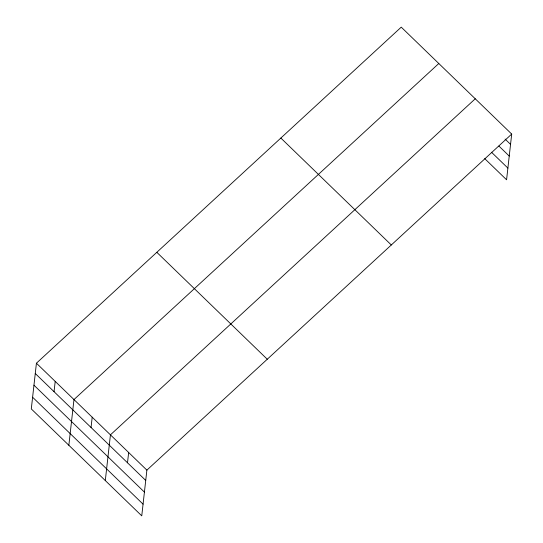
<?xml version="1.0" encoding="UTF-8"?>
<svg xmlns="http://www.w3.org/2000/svg" width="543" height="543" viewBox="0 0 543 543"><rect width="100%" height="100%" fill="white"/><g stroke="black" fill="none" stroke-linecap="round" stroke-linejoin="round"><path stroke-width="0.81" d="M36.422 363.213L31.297 408.927L141.757 515.85L146.881 470.136L511.703 134.073L401.243 27.15L36.422 363.213L146.881 470.136M54.049 391.679L55.203 381.39M68.852 445.28L73.977 399.567L438.805 63.504M91.048 427.497L92.201 417.207M105.301 480.562L110.433 434.848L475.254 98.792M127.503 462.785L128.657 452.495M511.703 134.073L506.578 179.787L484.709 158.617M505.085 139.076L510.549 144.37M498.915 146.06L509.239 156.058M491.483 152.223L507.888 168.099M280.853 138.051L391.313 244.974M156.812 252.312L267.271 359.235M35.268 373.503L145.728 480.426M33.958 385.191L144.418 492.114M32.607 397.232L143.067 504.162"/></g></svg>
